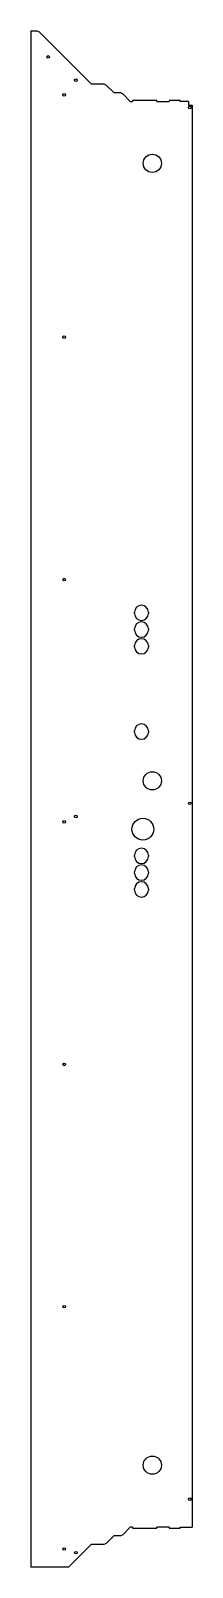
# Model space of a CAD drawing. Header units: millimetres. Extents: x -16 to 206, y -946 to 1162.
import ezdxf

# ---------------------------------------------------------------- set-up
doc = ezdxf.new("R2010")
doc.units = ezdxf.units.MM

msp = doc.modelspace()

# ---------------------------------------------------------------- linework, layer by layer
at = {"color": 7, "linetype": 'Continuous', "lineweight": 25}
for p, q in [((-15.9, 1162), (-15.9, -946)), ((-15.9, 1162), (-7.9, 1162)), ((-4, 1160), (-7.9, 1162)), ((-4, 1160), (67, 1089)), ((67, 1089), (84.3, 1089)), ((88.2, 1087), (84.3, 1089)), ((88.2, 1087), (98.2, 1077)), ((98.2, 1077), (107, 1077)), ((110.9, 1075), (107, 1077)), ((110.9, 1075), (120.9, 1065)), ((120.9, 1065), (123.7, 1065)), ((123.7, 1066.2), (123.7, 1065)), ((157.2, 1066.2), (123.7, 1066.2)), ((157.2, 1065), (157.2, 1066.2)), ((157.2, 1065), (174.2, 1065)), ((174.2, 1066.2), (174.2, 1065)), ((189.2, 1066.2), (174.2, 1066.2)), ((189.2, 1065), (189.2, 1066.2)), ((201, 1065), (189.2, 1065)), ((201, 1065), (201, 1060)), ((201, 1060), (206, 1060)), ((206, 1060), (206, -891)), ((126.7, 362.4), (126.7, 364.4)), ((145.7, 364.4), (145.7, 362.4)), ((126.7, 339.4), (126.7, 341.4)), ((145.7, 341.4), (145.7, 339.4)), ((126.7, 316.4), (126.7, 318.4)), ((145.7, 318.4), (145.7, 316.4)), ((126.7, 199.4), (126.7, 201.4)), ((145.7, 201.4), (145.7, 199.4)), ((126.7, 28.9), (126.7, 30.9)), ((145.7, 30.9), (145.7, 28.9)), ((126.7, 6), (126.7, 8)), ((145.7, 8), (145.7, 6)), ((126.7, -17.1), (126.7, -15.1)), ((145.7, -15.1), (145.7, -17.1)), ((98.2, -903), (88.2, -913)), ((107, -903), (98.2, -903)), ((107, -903), (110.9, -901)), ((120.9, -891), (110.9, -901)), ((123.7, -891), (120.9, -891)), ((123.7, -891), (123.7, -892.2)), ((123.7, -892.2), (157.2, -892.2)), ((174.2, -891), (157.2, -891)), ((157.2, -892.2), (157.2, -891)), ((174.2, -891), (174.2, -892.2)), ((174.2, -892.2), (189.2, -892.2)), ((189.2, -891), (206, -891)), ((189.2, -892.2), (189.2, -891)), ((67, -915), (36, -946)), ((84.3, -915), (67, -915)), ((84.3, -915), (88.2, -913)), ((36, -946), (-15.9, -946))]:
    msp.add_line(p, q, dxfattribs=at)
for centre, radius in [((8, 1126), 1.8), ((30, 1074), 1.8), ((46, 1094), 1.8), ((202.5, 1056.5), 1.8), ((151.2, 980), 12.5), ((30, 741.5), 1.8), ((30, 408.9), 1.8), ((151.2, 132.9), 12.5), ((46, 84), 1.8), ((202.5, 102), 1.8), ((30, 76.5), 1.8), ((138.2, 66.5), 15), ((30, -256.1), 1.8), ((30, -588.5), 1.8), ((151.2, -806), 12.5), ((202.5, -852.5), 1.8), ((30, -921), 1.8), ((46, -926), 1.8)]:
    msp.add_circle(centre, radius, dxfattribs=at)
for centre, start, end in [((136.2, 364.4), 0, 180), ((136.2, 362.4), 180, 0), ((136.2, 341.4), 0, 180), ((136.2, 339.4), 180, 0), ((136.2, 318.4), 0, 180), ((136.2, 316.4), 180, 0), ((136.2, 201.4), 0, 180), ((136.2, 199.4), 180, 0), ((136.2, 30.9), 0, 180), ((136.2, 28.9), 180, 0), ((136.2, 8), 0, 180), ((136.2, 6), 180, 0), ((136.2, -15.1), 0, 180), ((136.2, -17.1), 180, 360)]:
    msp.add_arc(centre, 9.5, start, end, dxfattribs=at)

doc.saveas('drawing.dxf')
